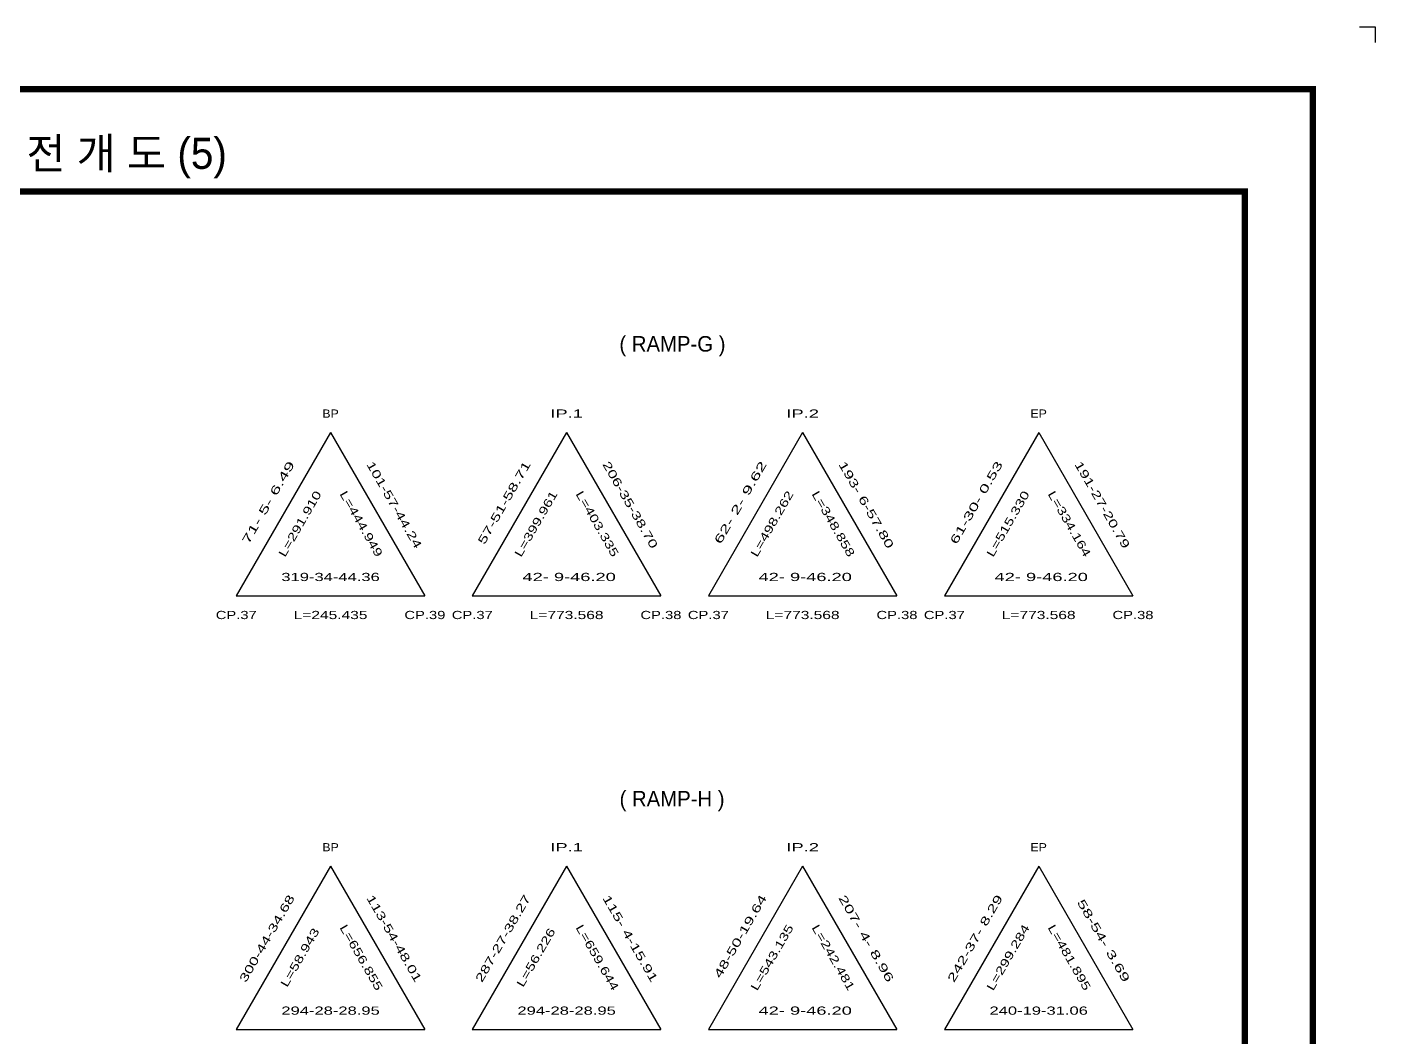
# Model space of a CAD drawing. Header units: millimetres. Extents: x 0 to 841, y 0 to 594.
# Drawn here: x 407.1 to 841, y 268.9 to 594 of the extents above; entities that cross this region are included whole.
import ezdxf
from ezdxf.enums import TextEntityAlignment as Align

# ---------------------------------------------------------------- set-up
doc = ezdxf.new("R2010")
doc.units = ezdxf.units.MM
doc.header["$LTSCALE"] = 10
for name, color, linetype in [('CA-TABL-LIN2', 1, 'Continuous'), ('CA-TABL-TEX1', 6, 'Continuous'), ('CA-TABL-TEX2', 3, 'Continuous'), ('CX-BORD', 3, 'Continuous'), ('CX-BORD-LIN1', 4, 'Continuous'), ('CX-BORD-LIN2', 3, 'Continuous'), ('CX-BORD-TEX2', 7, 'Continuous'), ('CX-BORD-TEX3', 6, 'Continuous'), ('CX-MISC', 2, 'Continuous'), ('CZ-LIN1', 7, 'Continuous'), ('CZ-TEX1', 6, 'Continuous')]:
    doc.layers.add(name, color=color, linetype=linetype)
doc.styles.add('GHD', font='Dotum.ttf')
doc.styles.add('RP2', font='Dotum.ttf')
doc.styles.add('TB_TEXT', font='Dotum.ttf')
doc.styles.add('TB_WBTXT', font='Dotum.ttf')
doc.styles.add('TB_WMTXT', font='Dotum.ttf')

# ---------------------------------------------------------------- blocks, each defined once
blk = doc.blocks.new('CXBLKA1-KHCA-부산~울산409_K2H')
at = {"layer": 'CX-BORD-LIN1', "const_width": 2}
blk.add_lwpolyline([(821, 20), (25, 20), (25, 574), (821, 574)], close=True, dxfattribs=at)
at = {"layer": 'CX-MISC'}
blk.add_line((836, 594), (841, 594), dxfattribs=at)
blk.add_lwpolyline([(836, 594), (841, 594), (841, 589)], dxfattribs=at)
at = {"layer": 'CX-BORD-LIN1', "style": 'TB_TEXT'}
for tag, height, p in [('TR_RNUM4', 3, (310.11, 46.64)), ('TR_RDAT4', 3.5, (342.5, 47)), ('TR_DGN4', 3.5, (484.12, 47)), ('TR_CHK4', 3.5, (524.12, 47)), ('TR_APP4', 3.5, (564.12, 47)), ('TR_RNUM3', 3, (310.11, 40.64)), ('TR_RDAT3', 3.5, (342.5, 41)), ('TR_DGN3', 3.5, (484.12, 41)), ('TR_CHK3', 3.5, (524.12, 41)), ('TR_APP3', 3.5, (564.12, 41)), ('TR_RNUM2', 3, (310.11, 34.64)), ('TR_RDAT2', 3.5, (342.5, 35)), ('TR_DGN2', 3.5, (484.12, 35)), ('TR_CHK2', 3.5, (524.12, 35)), ('TR_APP2', 3.5, (564.12, 35)), ('TR_RDAT1', 3.5, (342.5, 29)), ('TR_DGN1', 3.5, (484.12, 29)), ('TR_CHK1', 3.5, (524.12, 29)), ('TR_APP1', 3.5, (564.12, 29)), ('TR_RNUM1', 3, (310.11, 28.64))]:
    blk.add_attdef(tag, text='', height=height, dxfattribs=at).set_placement(p, align=Align.MIDDLE_CENTER)
for tag, p in [('TR_RCON4', (367.3, 47)), ('TR_RCON3', (367.3, 41)), ('TR_RCON2', (367.3, 35)), ('TR_RCON1', (367.3, 29))]:
    blk.add_attdef(tag, text='', height=3.5, dxfattribs=at).set_placement(p, align=Align.MIDDLE_LEFT)
at = {"layer": 'CX-BORD-LIN2', "style": 'TB_TEXT'}
blk.add_attdef('TD_VERSION', text='', height=3, rotation=90, dxfattribs=at).set_placement((825.5, 68.01), align=Align.MIDDLE_CENTER)
at = {"layer": 'CX-BORD-TEX2', "style": 'TB_WMTXT'}
for tag, height, p in [('TB_CNAME', 5, (40.34, 551.83)), ('TB_CSCOP', 4, (41.63, 543.83))]:
    blk.add_attdef(tag, text='', height=height, dxfattribs=at).set_placement(p, align=Align.BOTTOM_LEFT)
at = {"layer": 'CX-BORD-TEX2', "style": 'TB_WBTXT'}
for tag, height, p in [('TB_MTITIL', 10, (423, 553.33)), ('TB_STITL', 7, (423, 538.33))]:
    blk.add_attdef(tag, text='', height=height, dxfattribs=at).set_placement(p, align=Align.MIDDLE_CENTER)
at = {"layer": 'CX-BORD-TEX3', "style": 'TB_TEXT'}
for tag, height, p in [('TD_DCOMP', 4.5, (242.5, 45)), ('TD_CSECT', 4.5, (636, 45)), ('TD_DNAME_TOP', 4.5, (780, 45)), ('TD_DNAME_MAIN', 4.5, (780, 39.01)), ('TD_CCOMP', 4.5, (242.5, 35)), ('TD_HSCAL', 4.5, (651.7, 35.24)), ('TD_VSCAL', 4.5, (680.78, 35.24)), ('TD_DNAME_BOT', 3, (780, 33.65)), ('TD_CNAME', 4.5, (90, 25.75)), ('TD_FIELD', 4.5, (207.5, 25.53)), ('TD_CSTEP', 4.5, (278.24, 25.53)), ('TD_DWGCODE', 4.5, (666, 25.39)), ('TD_DWGNO', 4.5, (780, 25.39))]:
    blk.add_attdef(tag, text='', height=height, dxfattribs=at).set_placement(p, align=Align.MIDDLE_CENTER)
at = {"layer": 'CX-BORD-TEX3', "style": 'TB_TEXT', "width": 0.9}
blk.add_attdef('TD_CDIST', text='', height=4, dxfattribs=at).set_placement((681, 45), align=Align.MIDDLE_CENTER)

msp = doc.modelspace()

# ---------------------------------------------------------------- linework, layer by layer
at = {"layer": 'CA-TABL-LIN2', "linetype": 'Continuous'}
for p, q in [((504.8, 463.46), (474.44, 410.88)), ((504.8, 463.46), (535.16, 410.88)), ((580.78, 463.46), (550.42, 410.88)), ((580.78, 463.46), (611.14, 410.88)), ((656.76, 463.46), (626.4, 410.88)), ((656.76, 463.46), (687.12, 410.88)), ((732.73, 463.46), (702.37, 410.88)), ((732.73, 463.46), (763.09, 410.88)), ((474.44, 410.88), (535.16, 410.88)), ((550.42, 410.88), (611.14, 410.88)), ((626.4, 410.88), (687.12, 410.88)), ((702.37, 410.88), (763.09, 410.88)), ((504.8, 323.9), (474.44, 271.32)), ((504.8, 323.9), (535.16, 271.32)), ((580.78, 323.9), (550.42, 271.32)), ((580.78, 323.9), (611.14, 271.32)), ((656.76, 323.9), (626.4, 271.32)), ((656.76, 323.9), (687.12, 271.32)), ((732.73, 323.9), (702.37, 271.32)), ((732.73, 323.9), (763.09, 271.32)), ((474.44, 271.32), (535.16, 271.32)), ((550.42, 271.32), (611.14, 271.32)), ((626.4, 271.32), (687.12, 271.32)), ((702.37, 271.32), (763.09, 271.32))]:
    msp.add_line(p, q, dxfattribs=at)
at = {"layer": 'CZ-LIN1'}
msp.add_lwpolyline([(48.65, 541.03, 2, 2, 0), (48.65, 56.49, 2, 2, 0), (799.09, 56.49, 2, 2, 0), (799.09, 541.03, 2, 2, 0)], format="xyseb", close=True, dxfattribs=at)

# ---------------------------------------------------------------- block references
at = {"layer": 'CX-BORD'}
ref = msp.add_blockref('CXBLKA1-KHCA-부산~울산409_K2H', (0, 0), dxfattribs=at)
ref.add_attrib('TB_MTITIL', '좌 표 전 개 도 (5)', dxfattribs={"layer": 'CX-BORD-TEX2', "height": 10, "style": 'TB_WBTXT'}).set_placement((423, 553.33), align=Align.MIDDLE_CENTER)

# ---------------------------------------------------------------- texts
at = {"layer": 'CA-TABL-TEX1', "style": 'RP2'}
for s, width, p, p2 in [('BP', 1.088626, (502.16, 468.26), (507.44, 468.26)), ('IP.1', 1.549133, (575.5, 468.26), (586.06, 468.26)), ('IP.2', 1.549133, (651.48, 468.26), (662.04, 468.26)), ('EP', 1.132104, (730.09, 468.26), (735.37, 468.26)), ('CP.37', 1.239072, (467.84, 403.44), (481.04, 403.44)), ('CP.39', 1.239072, (528.56, 403.44), (541.76, 403.44)), ('CP.37', 1.239072, (543.82, 403.44), (557.02, 403.44)), ('CP.38', 1.239072, (604.54, 403.44), (617.74, 403.44)), ('CP.37', 1.239072, (619.8, 403.44), (633, 403.44)), ('CP.38', 1.239072, (680.52, 403.44), (693.72, 403.44)), ('CP.37', 1.239072, (695.77, 403.44), (708.97, 403.44)), ('CP.38', 1.239072, (756.49, 403.44), (769.69, 403.44)), ('BP', 1.088626, (502.16, 328.7), (507.44, 328.7)), ('IP.1', 1.549133, (575.5, 328.7), (586.06, 328.7)), ('IP.2', 1.549133, (651.48, 328.7), (662.04, 328.7)), ('EP', 1.132104, (730.09, 328.7), (735.37, 328.7))]:
    msp.add_text(s, height=2.64, dxfattribs=dict(at, width=width)).set_placement(p, p2, align=Align.FIT)
at = {"layer": 'CA-TABL-TEX2', "style": 'RP2'}
for s, rotation, width, p, p2 in [(' 71- 5- 6.49', 60, 1.426452, (477.54, 425.85), (493.38, 453.29)), ('101-57-44.24', 300, 1.269777, (516.22, 453.29), (532.06, 425.85)), (' 57-51-58.71', 60, 1.318033, (553.52, 425.85), (569.36, 453.29)), ('206-35-38.70', 300, 1.269777, (592.2, 453.29), (608.04, 425.85)), (' 62- 2- 9.62', 60, 1.426452, (629.5, 425.85), (645.34, 453.29)), ('193- 6-57.80', 300, 1.318033, (668.17, 453.29), (684.01, 425.85)), (' 61-30- 0.53', 60, 1.370101, (705.47, 425.85), (721.31, 453.29)), ('191-27-20.79', 300, 1.269777, (744.15, 453.29), (759.99, 425.85)), ('L=291.910', 60, 1.296014, (490.13, 423.16), (502.01, 443.74)), ('L=444.949', 300, 1.296014, (507.6, 443.74), (519.48, 423.16)), ('L=399.961', 60, 1.296014, (566.1, 423.16), (577.98, 443.74)), ('L=403.335', 300, 1.296014, (583.58, 443.74), (595.46, 423.16)), ('L=498.262', 60, 1.296014, (642.08, 423.16), (653.96, 443.74)), ('L=348.858', 300, 1.296014, (659.55, 443.74), (671.43, 423.16)), ('L=515.330', 60, 1.296014, (718.05, 423.16), (729.93, 443.74)), ('L=334.164', 300, 1.296014, (735.53, 443.74), (747.41, 423.16)), ('300-44-34.68', 60, 1.269777, (477.54, 286.29), (493.38, 313.73)), ('113-54-48.01', 300, 1.269777, (516.22, 313.73), (532.06, 286.29)), ('287-27-38.27', 60, 1.269777, (553.52, 286.29), (569.36, 313.73)), ('115- 4-15.91', 300, 1.318033, (592.2, 313.73), (608.04, 286.29)), (' 48-50-19.64', 60, 1.318033, (629.5, 286.29), (645.34, 313.73)), ('207- 4- 8.96', 300, 1.370101, (668.17, 313.73), (684.01, 286.29)), ('242-37- 8.29', 60, 1.318033, (705.47, 286.29), (721.31, 313.73)), (' 58-54- 3.69', 300, 1.370101, (744.15, 313.73), (759.99, 286.29)), ('L=58.943', 60, 1.304136, (490.79, 284.75), (501.35, 303.04)), ('L=656.855', 300, 1.296014, (507.6, 304.18), (519.48, 283.6)), ('L=56.226', 60, 1.304136, (566.76, 284.75), (577.32, 303.04)), ('L=659.644', 300, 1.296014, (583.58, 304.18), (595.46, 283.6)), ('L=543.135', 60, 1.296014, (642.08, 283.6), (653.96, 304.18)), ('L=242.481', 300, 1.296014, (659.55, 304.18), (671.43, 283.6)), ('L=299.284', 60, 1.296014, (718.05, 283.6), (729.93, 304.18)), ('L=481.895', 300, 1.296014, (735.53, 304.18), (747.41, 283.6))]:
    msp.add_text(s, height=2.64, rotation=rotation, dxfattribs=dict(at, width=width)).set_placement(p, p2, align=Align.FIT)
for s, width, p, p2 in [('319-34-44.36', 1.269777, (488.96, 415.68), (520.64, 415.68)), (' 42- 9-46.20', 1.370101, (564.94, 415.68), (596.62, 415.68)), (' 42- 9-46.20', 1.370101, (640.92, 415.68), (672.6, 415.68)), (' 42- 9-46.20', 1.370101, (716.89, 415.68), (748.57, 415.68)), ('L=245.435', 1.296014, (492.92, 403.44), (516.68, 403.44)), ('L=773.568', 1.296014, (568.9, 403.44), (592.66, 403.44)), ('L=773.568', 1.296014, (644.88, 403.44), (668.64, 403.44)), ('L=773.568', 1.296014, (720.85, 403.44), (744.61, 403.44)), ('294-28-28.95', 1.269777, (488.96, 276.12), (520.64, 276.12)), ('294-28-28.95', 1.269777, (564.94, 276.12), (596.62, 276.12)), (' 42- 9-46.20', 1.370101, (640.92, 276.12), (672.6, 276.12)), ('240-19-31.06', 1.269777, (716.89, 276.12), (748.57, 276.12))]:
    msp.add_text(s, height=2.64, dxfattribs=dict(at, width=width)).set_placement(p, p2, align=Align.FIT)
at = {"layer": 'CZ-TEX1', "style": 'GHD'}
for s, p in [('( RAMP-G )', (597.77, 489.52)), ('( RAMP-H )', (597.83, 343.13))]:
    msp.add_text(s, height=5, dxfattribs=at).set_placement(p)

doc.saveas('drawing.dxf')
